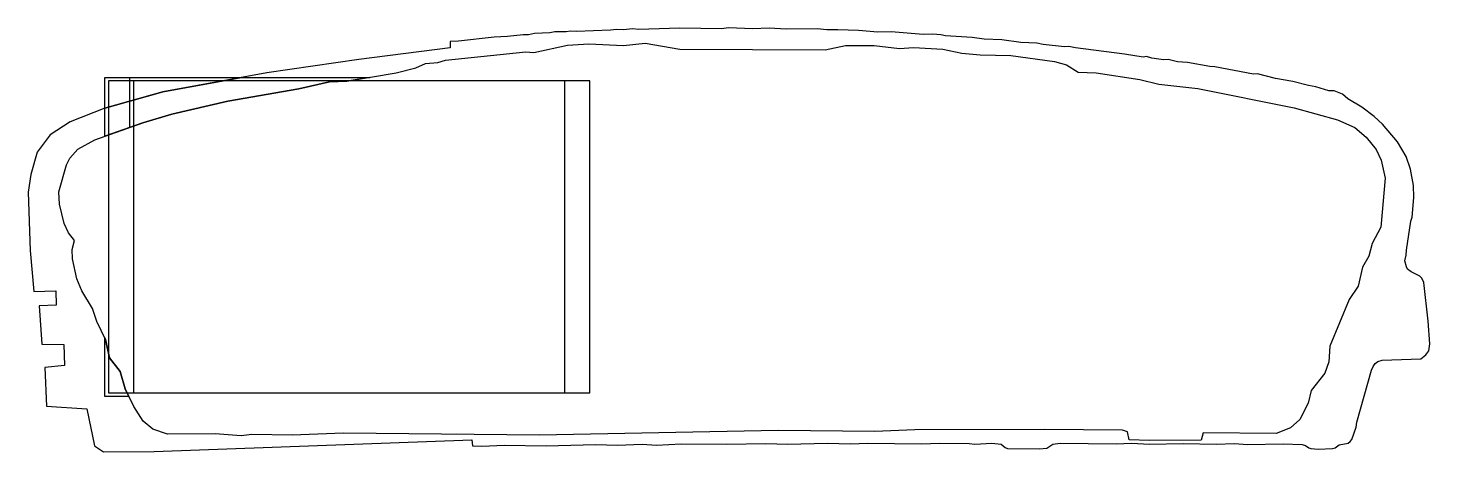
# Model space of a CAD drawing. Header units: metres. Extents: x -203 to 190, y -57 to 61.
import ezdxf

# ---------------------------------------------------------------- set-up
doc = ezdxf.new("R2010")
doc.units = ezdxf.units.M

msp = doc.modelspace()

# ---------------------------------------------------------------- linework, layer by layer
at = {"layer": 'BOARD_A'}
msp.add_lwpolyline([(-52.43, -40.79), (-52.43, 46.66), (-180.13, 46.66), (-180.13, -40.79), (-52.43, -40.79)], close=True, dxfattribs=at)
at = {"layer": 'BOARD_B'}
msp.add_lwpolyline([(-45.43, -40.79), (-45.43, 46.66), (-173.13, 46.66), (-173.13, -40.79), (-45.43, -40.79)], close=True, dxfattribs=at)
at = {"layer": 'FLANGE_INNER'}
msp.add_lwpolyline([(-45.71, 57.03), (-36, 56.57), (-29.88, 57.25), (-20.26, 55.56), (20.44, 55.4), (26.1, 56.63), (34.13, 56.58), (41.28, 55.73), (45.18, 56.03), (53.33, 55.53), (58.7, 54.42), (63.84, 53.97), (72.42, 53.81), (84.61, 52.06), (87.98, 51.12), (91.25, 49.08), (96.27, 48.96), (108.46, 47.09), (113.84, 45.76), (124.68, 44.53), (151.67, 39.08), (163.78, 35.76), (168.61, 33.63), (171.79, 30.91), (174.65, 27.4), (176.05, 24.42), (177.16, 19.43), (175.89, 5.69), (173.53, 1.07), (172.6, -2.41), (170.77, -5.57), (169.54, -10.83), (167.06, -14.56), (161.64, -27.72), (161.4, -32.08), (160.24, -35.22), (156.44, -40.09), (155.62, -43.68), (153.26, -48.19), (150.64, -50.58), (146.66, -52.12), (126.25, -51.98), (125.62, -54.07), (111.21, -54.12), (105.55, -53.94), (105.06, -51.65), (103.6, -51.23), (81.86, -51.01), (45.52, -51.1), (34.38, -51.56), (7.28, -51.34), (-59.48, -52.62), (-114.34, -52.1), (-128.71, -52.62), (-139.97, -52.41), (-142.98, -52.8), (-150.23, -52.29), (-163.61, -52.34), (-167.65, -50.98), (-170.38, -48.69), (-173.03, -44.62), (-175.47, -39.66), (-176.8, -34.78), (-179.78, -30.94), (-180.89, -25.84), (-183.34, -20.76), (-184.53, -17.1), (-187.53, -12.15), (-188.94, -8.83), (-190.17, -3.17), (-190.22, -0.61), (-189.61, 1.97), (-191.32, 4.05), (-192.49, 6.7), (-193.83, 12.14), (-194.01, 15.59), (-191.83, 23.1), (-190.87, 25.02), (-188.69, 27.52), (-183.95, 30.18), (-170.45, 34.92), (-162.36, 37.32), (-146.72, 40.99), (-126.83, 44.41), (-118.29, 46.38), (-113.39, 46.59), (-99.61, 48.88), (-94.07, 50.34), (-91.42, 51.51), (-87.97, 51.8), (-85.75, 52.52), (-63.28, 54.77), (-61.04, 54.59), (-51.61, 56.69), (-45.71, 57.03)], close=True, dxfattribs=at)
at = {"layer": 'FLANGE_OUTER'}
msp.add_lwpolyline([(-202.6, 15.52), (-202.02, -0.84), (-200.95, -12.32), (-194.82, -12.13), (-194.69, -16.19), (-199.48, -16.39), (-198.76, -27.11), (-192.6, -27.25), (-192.4, -33.14), (-197.86, -33.7), (-197.47, -44.5), (-186.12, -45.2), (-184.05, -55.61), (-181.49, -57.34), (-167.34, -57.24), (-78.41, -53.96), (-78.27, -55.61), (-75.63, -55.71), (-69.32, -55.45), (-57.65, -55.6), (-43.86, -55.24), (-37.66, -55.41), (-30.74, -55.13), (-26.71, -55.38), (-19.81, -55.09), (-7.04, -55.19), (3.83, -54.96), (9.99, -55.12), (21.04, -54.88), (27.5, -55.02), (32.42, -54.83), (47.33, -55.04), (52.55, -54.84), (60.78, -54.92), (62.31, -55.19), (67.07, -54.86), (69.67, -55.15), (70.77, -56.12), (71.48, -56.37), (80.31, -56.46), (82.5, -56.31), (84.1, -55.14), (86.24, -54.9), (101.87, -55.08), (106.19, -54.91), (111.2, -55.12), (120.59, -54.94), (129.81, -55.18), (134.95, -54.97), (138.57, -55.22), (148.64, -55.03), (153.92, -55.25), (154.86, -55.48), (155.74, -56.18), (156.37, -56.38), (158.36, -56.54), (162.43, -56.36), (163.16, -56.16), (164.28, -55.33), (166.77, -54.83), (167.38, -54.42), (167.82, -53.82), (169.05, -50.35), (169.21, -48.98), (173.32, -34.38), (173.74, -33.34), (174.37, -32.5), (175.12, -31.94), (176.3, -31.6), (187.15, -31.25), (188.56, -30.07), (189.38, -29.03), (189.67, -27.04), (189.2, -20.66), (187.95, -9.84), (187.36, -8.63), (186.82, -8.06), (184.45, -6.83), (183.43, -6.09), (183.06, -5.4), (182.67, -3.73), (183.05, -2.19), (183.08, -0.79), (184.32, 7.34), (184.69, 8.49), (185.19, 14), (185.11, 17.35), (184.22, 21.94), (183.03, 25.47), (180.58, 29.6), (176.43, 34.52), (174.04, 36.68), (170.62, 39.32), (166.65, 41.63), (165.24, 42.97), (162.88, 43.92), (161.34, 43.88), (157.74, 45.03), (155.72, 45.33), (151.3, 46.47), (146.45, 47.32), (141.4, 48.61), (140.33, 48.58), (129.52, 50.58), (128.03, 50.66), (121.86, 51.8), (118.99, 52.03), (116.38, 52.62), (115.11, 52.56), (111.84, 53.05), (110.39, 53.47), (109.4, 53.36), (104.21, 54.15), (90.47, 55.89), (88.62, 56.29), (87.42, 56.2), (81.43, 56.85), (79.68, 57.28), (75.22, 57.47), (69.89, 58.19), (64.9, 58.39), (61.59, 58.84), (54.15, 59.3), (52.83, 59.59), (50.53, 59.76), (47.82, 59.7), (38.94, 60.43), (35.18, 60.34), (29.77, 60.77), (23.97, 61.01), (20.94, 60.94), (18.16, 61.23), (9.53, 61.19), (4.75, 61.44), (0.23, 61.3), (-6.66, 61.49), (-8.44, 61.26), (-20.22, 61.47), (-31.76, 61.1), (-33.37, 61.25), (-36.11, 60.96), (-37.93, 61.11), (-39.61, 60.85), (-49.18, 60.54), (-50.77, 60.64), (-52.05, 60.45), (-55.24, 60.44), (-56.62, 60.1), (-60.87, 59.94), (-62.57, 59.58), (-64.06, 59.62), (-68.42, 59.07), (-72.14, 58.93), (-82.16, 57.78), (-84.51, 57.69), (-84.45, 55.93), (-110.05, 52.69), (-135.81, 48.95), (-164.9, 43.63), (-181.09, 39.04), (-190.79, 35.15), (-196.42, 31.54), (-200.03, 26.7), (-201.79, 20.45), (-202.6, 15.52)], close=True, dxfattribs=at)
at = {"layer": 'TRIM_FLANGE_A'}
for points in [[(-181.13, 39.03), (-181.09, 39.04), (-164.9, 43.63), (-142.87, 47.66), (-106.98, 47.66), (-113.39, 46.59), (-118.29, 46.38), (-126.83, 44.41), (-146.72, 40.99), (-162.36, 37.32), (-170.45, 34.92), (-181.13, 31.17), (-181.13, 39.03)], [(-181.13, -25.34), (-180.89, -25.84), (-179.78, -30.94), (-176.8, -34.78), (-175.47, -39.66), (-174.42, -41.79), (-181.13, -41.79), (-181.13, -25.34)]]:
    msp.add_lwpolyline(points, close=True, dxfattribs=at)
at = {"layer": 'TRIM_FLANGE_B'}
msp.add_lwpolyline([(-174.13, 41.02), (-164.9, 43.63), (-142.87, 47.66), (-106.98, 47.66), (-113.39, 46.59), (-118.29, 46.38), (-126.83, 44.41), (-146.72, 40.99), (-162.36, 37.32), (-170.45, 34.92), (-174.13, 33.63), (-174.13, 41.02)], close=True, dxfattribs=at)
at = {"layer": 'TRIM_SURROUND_A'}
msp.add_lwpolyline([(-181.13, 47.66), (-142.87, 47.66), (-164.9, 43.63), (-181.09, 39.04), (-181.13, 39.03), (-181.13, 47.66)], close=True, dxfattribs=at)
at = {"layer": 'TRIM_SURROUND_B'}
msp.add_lwpolyline([(-174.13, 47.66), (-142.87, 47.66), (-164.9, 43.63), (-174.13, 41.02), (-174.13, 47.66)], close=True, dxfattribs=at)

doc.saveas('drawing.dxf')
